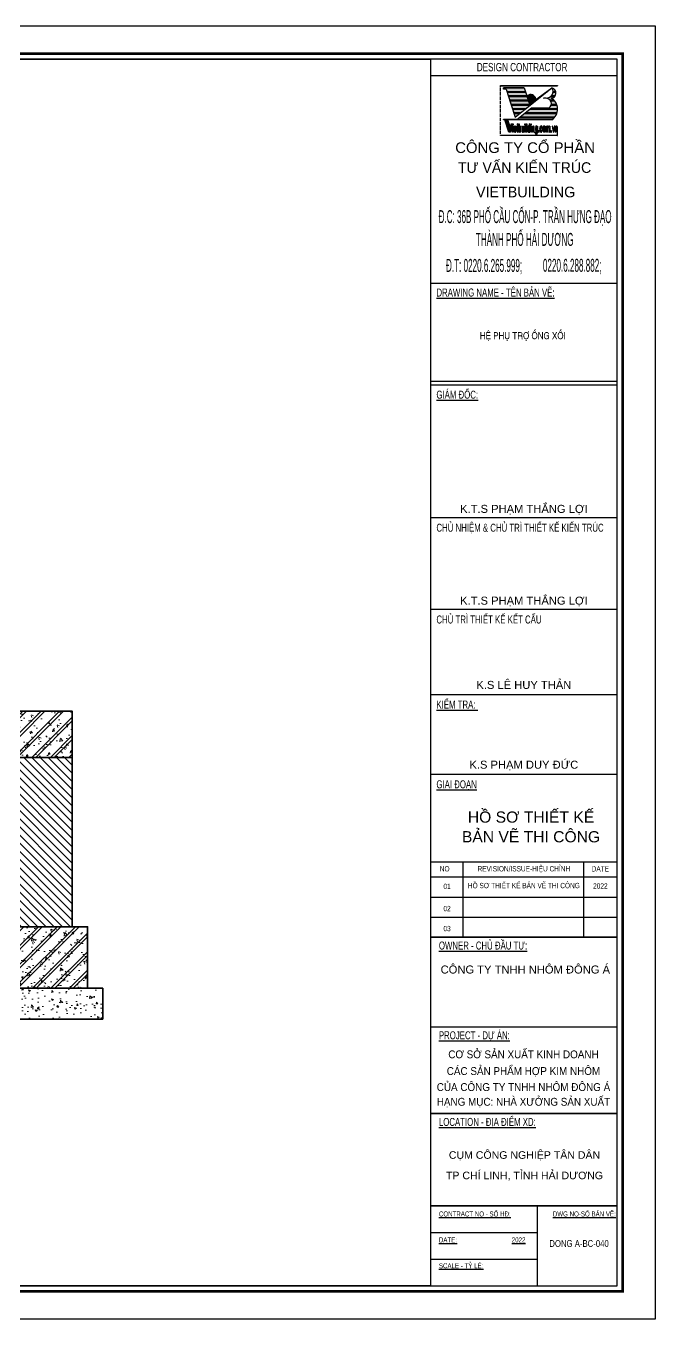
# Model space of a CAD drawing. Header units: inches. Extents: x 1359 to 46357, y -3807 to 191.
# Drawn here: x 27090.9 to 27295.5, y -228.6 to 191.4 of the extents above; entities that cross this region are included whole.
import ezdxf
from ezdxf.enums import TextEntityAlignment as Align

# ---------------------------------------------------------------- set-up
doc = ezdxf.new("R2010")
doc.units = ezdxf.units.IN
doc.header["$MEASUREMENT"] = 0
for name, color, linetype in [('2', 2, 'Continuous'), ('3', 3, 'Continuous'), ('A-TUONG', 253, 'Continuous'), ('DIM', 8, 'Continuous'), ('GHI CHU', 7, 'Continuous'), ('KhungTen', 7, 'Continuous')]:
    doc.layers.add(name, color=color, linetype=linetype)
for name, color, linetype, lineweight in [('A-HATCH', 251, 'Continuous', 9), ('Cat', 1, 'Continuous', 35), ('Z-DIMENSIONS-LINES', 1, 'Continuous', 0)]:
    doc.layers.add(name, color=color, linetype=linetype, lineweight=lineweight)
doc.styles.add('ST4', font='VHARIALN.TTF')
doc.styles.add('TILLE', font='VHARIAL.TTF', dxfattribs={"width": 0.7})

# ---------------------------------------------------------------- blocks, each defined once
blk = doc.blocks.new('A2SBCVN-D')
h = blk.add_hatch(color=16)
h.paths.add_polyline_path([(543.68, 398.73), (543.73, 398.73), (543.73, 399.83), (543.68, 399.83)])
h.paths.add_polyline_path([(543.68, 397.35), (543.73, 397.35), (543.73, 398.45), (543.68, 398.45)])
h.paths.add_polyline_path([(543.68, 395.96), (543.73, 395.96), (543.73, 397.06), (543.68, 397.06)])
h.paths.add_polyline_path([(543.68, 394.58), (543.73, 394.58), (543.73, 395.68), (543.68, 395.68)])
h.paths.add_polyline_path([(543.68, 393.2), (543.73, 393.2), (543.73, 394.3), (543.68, 394.3)])
h.paths.add_polyline_path([(543.68, 391.82), (543.73, 391.82), (543.73, 392.92), (543.68, 392.92)])
h.paths.add_polyline_path([(543.68, 390.43), (543.73, 390.43), (543.73, 391.53), (543.68, 391.53)])
h.paths.add_polyline_path([(543.73, 390.15), (543.68, 390.15), (543.68, 389.05), (543.73, 389.05)])
h.paths.add_polyline_path([(543.68, 387.67), (543.73, 387.67), (543.73, 388.77), (543.68, 388.77)])
h.paths.add_polyline_path([(543.68, 386.28), (543.73, 386.28), (543.73, 387.38), (543.68, 387.38)])
h.paths.add_polyline_path([(543.73, 384.62), (543.68, 384.62), (543.68, 384.4), (543.73, 384.4)])
h.paths.add_polyline_path([(543.68, 384.9), (543.73, 384.9), (543.73, 386), (543.68, 386)])
h.paths.add_polyline_path([(543.73, 400.57), (562.24, 400.57), (562.24, 400.63), (543.68, 400.63), (543.68, 400.11), (543.73, 400.11)])
h = blk.add_hatch(color=16)
h.paths.add_polyline_path([(560.46, 399.83, -0.138544), (560.81, 398.73), (561.67, 398.73, 0.260318)])
h.paths.add_polyline_path([(561.74, 398.45), (560.79, 398.45, -0.1433), (560.34, 397.35), (561.52, 397.35, 0.172481)])
h.paths.add_polyline_path([(561.31, 397.06), (560.07, 397.06, -0.19294), (558.57, 396.56), (557.83, 396.56), (557.75, 396.49), (558.41, 396.49, -0.2212), (559.77, 395.96), (560.95, 395.96, 0.057734), (560.18, 396.53, 0.193391)])
h.paths.add_polyline_path([(561.23, 395.68), (559.99, 395.68, -0.168052), (560.24, 394.58), (561.93, 394.58, 0.079058)])
h.paths.add_polyline_path([(562.04, 394.3), (560.19, 394.3, -0.174147), (559.51, 393.35), (553.81, 393.35), (553.62, 393.2), (562.26, 393.2, 0.067915)])
h.paths.add_polyline_path([(562.27, 392.92), (553.27, 392.92), (551.89, 391.82), (562.12, 391.82, 0.067165)])
h.paths.add_polyline_path([(562.03, 391.53), (551.53, 391.53), (550.15, 390.43), (561.44, 390.43, 0.075638)])
h.paths.add_polyline_path([(561.21, 390.15), (549.8, 390.15), (549.1, 389.59), (549.12, 389.54), (546.02, 389.54), (546.04, 389.47), (560.42, 389.47, 0.062807)])
h = blk.add_hatch(color=16)
h.paths.add_polyline_path([(552.45, 397.35), (554.57, 397.35, 0.327957)])
h.paths.add_polyline_path([(553.23, 394.88), (554.34, 395.68), (552.96, 395.68)])
edge = h.paths.add_edge_path()
edge.add_line((554.74, 395.96), (555.24, 396.33))
edge.add_arc((553.51, 395.91), 1.78, 13.5996, 40.3224)
edge.add_line((554.87, 397.06), (552.51, 397.06))
edge.add_line((552.51, 397.06), (552.87, 395.96))
edge.add_line((552.87, 395.96), (554.74, 395.96))
for points in [[(546.02, 389.54), (544.67, 389.54), (544.67, 389.49), (545.11, 389.49), (546.43, 385.5), (546.96, 385.5), (547.5, 388.18), (547.25, 388.18), (546.96, 386.62)], [(561.38, 387.45), (561.21, 387.45), (560.93, 385.92), (560.66, 387.45), (560.49, 387.45), (560.85, 385.51), (561.01, 385.51)], [(562.12, 384.4), (543.68, 384.4), (543.68, 384.35), (562.12, 384.35)], [(562.28, 384.4), (562.12, 384.4), (562.12, 384.35), (562.28, 384.35)]]:
    blk.add_hatch(color=16).paths.add_polyline_path(points)
h = blk.add_hatch(color=16)
h.paths.add_polyline_path([(547.8, 387.45), (547.63, 387.45), (547.63, 385.51), (547.8, 385.51)])
h.paths.add_polyline_path([(547.8, 388.18), (547.64, 388.18), (547.64, 387.8), (547.8, 387.8)])
h = blk.add_hatch(color=16)
edge = h.paths.add_edge_path()
edge.add_ellipse((548.44, 386.48), major_axis=(0, 1.01), ratio=0.467993, start_angle=-1.6536, end_angle=181.6536)
edge.add_line((548.46, 385.46), (548.46, 385.74))
edge.add_ellipse((548.45, 386.39), major_axis=(0, -0.658), ratio=0.439031, start_angle=270.6157, end_angle=362.366, ccw=False)
edge.add_line((548.16, 386.39), (548.46, 386.39))
edge.add_line((548.46, 386.39), (548.46, 386.67))
edge.add_line((548.46, 386.67), (548.18, 386.67))
edge.add_ellipse((548.45, 386.66), major_axis=(0, 0.553), ratio=0.480235, start_angle=357.4253, end_angle=449.7463, ccw=False)
edge.add_line((548.46, 387.22), (548.46, 387.49))
edge = h.paths.add_edge_path()
edge.add_ellipse((548.44, 386.48), major_axis=(0, 1.01), ratio=0.467993, start_angle=-95.0632, end_angle=-1.6536)
edge.add_line((548.46, 387.49), (548.46, 387.22))
edge.add_ellipse((548.45, 386.66), major_axis=(0, 0.553), ratio=0.480235, start_angle=270.2537, end_angle=357.4253, ccw=False)
edge.add_line((548.71, 386.67), (548.46, 386.67))
edge.add_line((548.46, 386.67), (548.46, 386.39))
edge.add_line((548.46, 386.39), (548.92, 386.39))
edge = h.paths.add_edge_path()
edge.add_ellipse((548.44, 386.48), major_axis=(0, 1.01), ratio=0.467993, start_angle=181.6536, end_angle=248.0188)
edge.add_line((548.88, 386.1), (548.71, 386.14))
edge.add_ellipse((548.45, 386.39), major_axis=(0, -0.658), ratio=0.439031, start_angle=362.366, end_angle=427.0997, ccw=False)
edge.add_line((548.46, 385.74), (548.46, 385.46))
h.paths.add_polyline_path([(549.44, 387.45), (549.28, 387.45), (549.28, 388.18), (549.11, 388.18), (549.11, 387.45), (548.99, 387.45), (548.99, 387.19), (549.11, 387.19), (549.11, 385.51), (549.28, 385.51), (549.28, 387.19), (549.44, 387.19)])
h = blk.add_hatch(color=16)
edge = h.paths.add_edge_path()
edge.add_ellipse((561.92, 386.62), major_axis=(0, 0.592), ratio=0.429631, start_angle=337.643, end_angle=431.1155, ccw=False)
edge.add_arc((561.75, 386.94), 0.355, 22.2204, 39.4112, ccw=False)
edge.add_arc((560.91, 386.76), 1.21, 2.4227, 15.0447, ccw=False)
edge.add_line((562.12, 386.81), (562.12, 384.4))
edge.add_line((562.12, 384.4), (562.28, 384.4))
edge.add_line((562.28, 384.4), (562.28, 387.02))
edge.add_arc((561.86, 387.02), 0.426, 0.0923, 16.4679)
edge.add_arc((561.89, 387.12), 0.374, 2.9069, 68.6705)
edge.add_ellipse((561.94, 386.62), major_axis=(0, 0.867), ratio=0.461501, start_angle=347.9413, end_angle=400.5743)
edge.add_line((561.68, 387.28), (561.68, 387.44))
edge.add_line((561.68, 387.44), (561.51, 387.44))
edge.add_line((561.51, 387.44), (561.51, 385.52))
edge.add_line((561.51, 385.52), (561.68, 385.52))
edge.add_line((561.68, 385.52), (561.68, 386.81))
at = {"layer": 'GHI CHU'}
h = blk.add_hatch(color=256, dxfattribs=at)
h.paths.add_polyline_path([(551.83, 398.45), (545.9, 398.45), (546.26, 397.35), (552.19, 397.35)])
h.paths.add_polyline_path([(552.29, 397.06), (546.35, 397.06), (546.71, 395.96), (552.65, 395.96)])
h.paths.add_polyline_path([(552.74, 395.68), (546.8, 395.68), (547.16, 394.58), (553.1, 394.58)])
h.paths.add_polyline_path([(553.53, 394.3), (547.25, 394.3), (547.61, 393.2), (552.15, 393.2)])
h.paths.add_polyline_path([(551.79, 392.92), (547.7, 392.92), (548.06, 391.82), (550.41, 391.82)])
h.paths.add_polyline_path([(550.06, 391.53), (548.16, 391.53), (548.52, 390.43), (548.68, 390.43)])
h.paths.add_polyline_path([(544.67, 399.83), (544.67, 399.4), (545.59, 399.4), (545.8, 398.73), (551.74, 398.73), (551.38, 399.83)])
h = blk.add_hatch(color=256, dxfattribs=at)
h.paths.add_polyline_path([(555.26, 395.68), (554.71, 395.68), (553.18, 394.58), (553.88, 394.58)])
h.paths.add_polyline_path([(556.99, 397.06), (556.63, 397.06), (555.1, 395.96), (555.61, 395.96)])
h.paths.add_polyline_path([(558.73, 398.45), (558.55, 398.45), (557.02, 397.35), (557.35, 397.35)])
h.paths.add_polyline_path([(560.46, 399.83), (558.94, 398.73), (559.08, 398.73)])
h = blk.add_hatch(color=256, dxfattribs=at)
h.paths.add_polyline_path([(552.26, 386.35), (552.1, 386.35), (552.1, 385.51), (552.26, 385.51)])
h.paths.add_polyline_path([(552.26, 388.18), (552.1, 388.18), (552.1, 386.35), (552.26, 386.35)])
h.paths.add_polyline_path([(551.85, 387.45), (551.67, 387.45), (551.67, 386.35), (551.85, 386.35)])
h.paths.add_polyline_path([(551.85, 386.35), (551.67, 386.35), (551.67, 385.51), (551.85, 385.51)])
h.paths.add_polyline_path([(551.84, 388.18), (551.68, 388.18), (551.68, 387.8), (551.84, 387.8)])
h.paths.add_polyline_path([(551.42, 387.44), (551.25, 387.44), (551.25, 386.35), (551.42, 386.35)])
edge = h.paths.add_edge_path()
edge.add_line((551.42, 386.35), (551.25, 386.35))
edge.add_line((551.25, 386.35), (551.25, 386.15))
edge.add_ellipse((551.01, 386.34), major_axis=(0, -0.592), ratio=0.429631, start_angle=370.8211, end_angle=431.1155, ccw=False)
edge.add_line((551.06, 385.76), (551.06, 385.49))
edge.add_ellipse((550.99, 386.34), major_axis=(0, -0.867), ratio=0.461501, start_angle=369.7106, end_angle=400.5743)
edge.add_line((551.25, 385.68), (551.25, 385.52))
edge.add_line((551.25, 385.52), (551.42, 385.52))
edge.add_line((551.42, 385.52), (551.42, 386.35))
edge = h.paths.add_edge_path()
edge.add_line((550.82, 386.15), (550.82, 386.35))
edge.add_line((550.82, 386.35), (550.65, 386.35))
edge.add_line((550.65, 386.35), (550.65, 385.94))
edge.add_arc((551.08, 385.94), 0.426, 180.0923, 196.4679)
edge.add_arc((551.04, 385.84), 0.374, 182.9069, 248.6705)
edge.add_ellipse((550.99, 386.34), major_axis=(0, -0.867), ratio=0.461501, start_angle=347.9413, end_angle=369.7106)
edge.add_line((551.06, 385.49), (551.06, 385.76))
edge.add_ellipse((551.01, 386.34), major_axis=(0, -0.592), ratio=0.429631, start_angle=337.643, end_angle=370.8211, ccw=False)
edge.add_arc((551.19, 386.02), 0.355, 202.2204, 219.4112, ccw=False)
edge.add_arc((552.03, 386.2), 1.21, 182.4227, 195.0447, ccw=False)
h.paths.add_polyline_path([(550.82, 387.45), (550.65, 387.45), (550.65, 386.35), (550.82, 386.35)])
edge = h.paths.add_edge_path()
edge.add_ellipse((550.03, 386.48), major_axis=(0, 1.01), ratio=0.405538, start_angle=262.784, end_angle=401.5431)
edge.add_line((549.76, 387.23), (549.76, 388.18))
edge.add_line((549.76, 388.18), (549.59, 388.18))
edge.add_line((549.59, 388.18), (549.59, 386.35))
edge.add_line((549.59, 386.35), (549.76, 386.35))
edge.add_ellipse((550.02, 386.47), major_axis=(0, -0.743), ratio=0.34591, start_angle=80.5418, end_angle=279.4582, ccw=False)
edge.add_line((550.27, 386.35), (550.44, 386.35))
edge = h.paths.add_edge_path()
edge.add_ellipse((550.03, 386.48), major_axis=(0, 1.01), ratio=0.405538, start_angle=138.4569, end_angle=262.784)
edge.add_line((550.44, 386.35), (550.27, 386.35))
edge.add_ellipse((550.02, 386.47), major_axis=(0, -0.743), ratio=0.34591, start_angle=-80.5418, end_angle=80.5418, ccw=False)
edge.add_line((549.76, 386.35), (549.59, 386.35))
edge.add_line((549.59, 386.35), (549.59, 385.51))
edge.add_line((549.59, 385.51), (549.76, 385.51))
edge.add_line((549.76, 385.51), (549.76, 385.72))
h = blk.add_hatch(color=256, dxfattribs=at)
edge = h.paths.add_edge_path()
edge.add_line((553.3, 388.18), (553.13, 388.18))
edge.add_line((553.13, 388.18), (553.13, 387.23))
edge.add_ellipse((552.86, 386.48), major_axis=(0, 1.01), ratio=0.405538, start_angle=-41.5431, end_angle=-11.4079)
edge.add_line((552.94, 387.47), (552.94, 387.19))
edge.add_ellipse((552.87, 386.47), major_axis=(0, -0.743), ratio=0.34591, start_angle=14.8745, end_angle=165.1255, ccw=False)
edge.add_line((552.94, 385.75), (552.94, 385.49))
edge.add_ellipse((552.86, 386.48), major_axis=(0, 1.01), ratio=0.405538, start_angle=191.4079, end_angle=221.5431)
edge.add_line((553.13, 385.72), (553.13, 385.51))
edge.add_line((553.13, 385.51), (553.3, 385.51))
edge.add_line((553.3, 385.51), (553.3, 388.18))
edge = h.paths.add_edge_path()
edge.add_ellipse((552.87, 386.47), major_axis=(0, -0.743), ratio=0.34591, start_angle=165.1255, end_angle=374.8745, ccw=False)
edge.add_line((552.94, 387.19), (552.94, 387.47))
edge.add_ellipse((552.86, 386.48), major_axis=(0, 1.01), ratio=0.405538, start_angle=-11.4079, end_angle=191.4079)
edge.add_line((552.94, 385.49), (552.94, 385.75))
h = blk.add_hatch(color=256, dxfattribs=at)
h.paths.add_polyline_path([(554.72, 386.54), (554.55, 386.54), (554.55, 385.51), (554.72, 385.51)])
edge = h.paths.add_edge_path()
edge.add_ellipse((554.38, 386.62), major_axis=(0, 0.867), ratio=0.461501, start_angle=347.9413, end_angle=400.5743)
edge.add_line((554.12, 387.28), (554.12, 387.44))
edge.add_line((554.12, 387.44), (553.95, 387.44))
edge.add_line((553.95, 387.44), (553.95, 386.54))
edge.add_line((553.95, 386.54), (554.12, 386.54))
edge.add_line((554.12, 386.54), (554.12, 386.81))
edge.add_ellipse((554.36, 386.62), major_axis=(0, 0.592), ratio=0.429631, start_angle=337.643, end_angle=431.1155, ccw=False)
edge.add_arc((554.18, 386.94), 0.355, 22.2204, 39.4112, ccw=False)
edge.add_arc((553.34, 386.76), 1.21, 2.4227, 15.0447, ccw=False)
edge.add_line((554.55, 386.81), (554.55, 386.54))
edge.add_line((554.55, 386.54), (554.72, 386.54))
edge.add_line((554.72, 386.54), (554.72, 387.02))
edge.add_arc((554.29, 387.02), 0.426, 0.0923, 16.4679)
edge.add_arc((554.33, 387.12), 0.374, 2.9069, 68.6705)
h.paths.add_polyline_path([(554.12, 386.54), (553.95, 386.54), (553.95, 385.52), (554.12, 385.52)])
h.paths.add_polyline_path([(553.72, 387.45), (553.55, 387.45), (553.55, 385.51), (553.72, 385.51)])
h.paths.add_polyline_path([(553.72, 388.18), (553.56, 388.18), (553.56, 387.8), (553.72, 387.8)])
h = blk.add_hatch(color=256, dxfattribs=at)
edge = h.paths.add_edge_path()
edge.add_line((555.79, 386.54), (555.62, 386.54))
edge.add_ellipse((555.37, 386.5), major_axis=(0, -0.71), ratio=0.36195, start_angle=-93.157, end_angle=93.157, ccw=False)
edge.add_line((555.11, 386.54), (554.93, 386.54))
edge.add_ellipse((555.34, 386.5), major_axis=(0, -0.994), ratio=0.412615, start_angle=267.5335, end_angle=403.8892)
edge.add_line((555.62, 385.78), (555.62, 385.48))
edge.add_ellipse((555.35, 385.48), major_axis=(0, 0.487), ratio=0.558443, start_angle=109.4725, end_angle=270, ccw=False)
edge.add_line((555.1, 385.32), (554.93, 385.37))
edge.add_ellipse((555.35, 385.71), major_axis=(0, -0.994), ratio=0.451737, start_angle=289.9313, end_angle=436.3167)
edge.add_line((555.79, 385.47), (555.79, 386.54))
edge = h.paths.add_edge_path()
edge.add_line((555.79, 387.44), (555.62, 387.44))
edge.add_line((555.62, 387.44), (555.62, 387.21))
edge.add_ellipse((555.34, 386.5), major_axis=(0, -0.994), ratio=0.412615, start_angle=136.1108, end_angle=267.5335)
edge.add_line((554.93, 386.54), (555.11, 386.54))
edge.add_ellipse((555.37, 386.5), major_axis=(0, -0.71), ratio=0.36195, start_angle=93.157, end_angle=266.843, ccw=False)
edge.add_line((555.62, 386.54), (555.79, 386.54))
edge.add_line((555.79, 386.54), (555.79, 387.44))
h = blk.add_hatch(color=256, dxfattribs=at)
edge = h.paths.add_edge_path()
edge.add_ellipse((556.92, 386.5), major_axis=(0, -0.994), ratio=0.466355, start_angle=277.6948, end_angle=431.1336)
edge.add_line((557.36, 386.17), (557.18, 386.22))
edge.add_ellipse((556.92, 386.48), major_axis=(0, -0.732), ratio=0.388198, start_angle=278.9545, end_angle=429.5791, ccw=False)
edge.add_line((556.64, 386.36), (556.46, 386.36))
edge = h.paths.add_edge_path()
edge.add_ellipse((556.92, 386.5), major_axis=(0, -0.994), ratio=0.466355, start_angle=112.4126, end_angle=277.6948)
edge.add_line((556.46, 386.36), (556.64, 386.36))
edge.add_ellipse((556.92, 386.48), major_axis=(0, -0.732), ratio=0.388198, start_angle=117.3313, end_angle=278.9545, ccw=False)
edge.add_line((557.17, 386.81), (557.35, 386.87))
edge = h.paths.add_edge_path()
edge.add_ellipse((557.88, 386.48), major_axis=(0, -0.732), ratio=0.388198, start_angle=81.0455, end_angle=278.9545, ccw=False)
edge.add_line((558.16, 386.36), (558.34, 386.36))
edge.add_ellipse((557.88, 386.5), major_axis=(0, -0.994), ratio=0.466355, start_angle=82.3052, end_angle=277.6948)
edge.add_line((557.42, 386.36), (557.6, 386.36))
edge = h.paths.add_edge_path()
edge.add_ellipse((557.88, 386.48), major_axis=(0, -0.732), ratio=0.388198, start_angle=-81.0455, end_angle=81.0455, ccw=False)
edge.add_line((557.6, 386.36), (557.42, 386.36))
edge.add_ellipse((557.88, 386.5), major_axis=(0, -0.994), ratio=0.466355, start_angle=-82.3052, end_angle=82.3052)
edge.add_line((558.34, 386.36), (558.16, 386.36))
h = blk.add_hatch(color=256, dxfattribs=at)
edge = h.paths.add_edge_path()
edge.add_spline(control_points=[(559.26, 386.81), (559.27, 386.87), (559.28, 386.96), (559.33, 387.08), (559.38, 387.16), (559.44, 387.19), (559.48, 387.19), (559.49, 387.19)], knot_values=[0, 0, 0, 0, 11.081479, 18.244879, 23.976294, 28.152413, 30.786044, 30.786044, 30.786044, 30.786044], degree=3, periodic=0)
edge.add_ellipse((559.42, 386.62), major_axis=(0.095, 0.575), ratio=0.385084, start_angle=293.1749, end_angle=365.3631, ccw=False)
edge.add_line((559.66, 386.81), (559.66, 385.52))
edge.add_line((559.66, 385.52), (559.83, 385.52))
edge.add_line((559.83, 385.52), (559.83, 387))
edge.add_spline(control_points=[(559.83, 387), (559.83, 387.01), (559.82, 387.06), (559.81, 387.15), (559.78, 387.27), (559.74, 387.38), (559.67, 387.46), (559.58, 387.49), (559.5, 387.49), (559.42, 387.47), (559.35, 387.4), (559.3, 387.32), (559.26, 387.23), (559.24, 387.17), (559.23, 387.15)], knot_values=[0, 0, 0, 0, 2.354431, 9.360482, 17.790385, 25.124088, 31.700767, 37.28702, 42.777566, 47.268232, 53.023974, 59.355994, 66.629373, 71.187747, 71.187747, 71.187747, 71.187747], degree=3, periodic=0)
edge.add_spline(control_points=[(559.23, 387.15), (559.22, 387.19), (559.2, 387.27), (559.16, 387.37), (559.11, 387.43), (559.04, 387.48), (558.97, 387.49), (558.89, 387.49), (558.81, 387.45), (558.74, 387.37), (558.7, 387.31), (558.68, 387.28)], knot_values=[0, 0, 0, 0, 8.754315, 14.529021, 20.507142, 24.712325, 29.168518, 34.074723, 40.327725, 46.124469, 53.763056, 53.763056, 53.763056, 53.763056], degree=3, periodic=0)
edge.add_line((558.68, 387.28), (558.68, 387.44))
edge.add_line((558.68, 387.44), (558.51, 387.44))
edge.add_line((558.51, 387.44), (558.51, 385.52))
edge.add_line((558.51, 385.52), (558.68, 385.52))
edge.add_line((558.68, 385.52), (558.68, 386.81))
edge.add_ellipse((558.92, 386.62), major_axis=(0, 0.592), ratio=0.429631, start_angle=337.643, end_angle=431.1155, ccw=False)
edge.add_arc((558.76, 387), 0.31, 13.973, 32.37, ccw=False)
edge.add_arc((557.89, 386.76), 1.21, 2.4227, 15.0447, ccw=False)
edge.add_line((559.1, 386.81), (559.1, 385.51))
edge.add_line((559.1, 385.51), (559.26, 385.51))
edge.add_line((559.26, 385.51), (559.26, 386.81))
for points in [[(556.27, 385.89), (556.08, 385.89), (556.08, 385.51), (556.27, 385.51)], [(560.31, 385.89), (560.12, 385.89), (560.12, 385.51), (560.31, 385.51)]]:
    blk.add_hatch(color=256, dxfattribs=at).paths.add_polyline_path(points)
for p, q in [((543.68, 400.11), (543.73, 400.11)), ((543.68, 399.83), (543.73, 399.83)), ((544.67, 399.83), (551.38, 399.83)), ((544.67, 399.4), (544.67, 399.83)), ((543.68, 398.73), (543.73, 398.73)), ((543.68, 398.45), (543.73, 398.45)), ((543.68, 397.35), (543.73, 397.35)), ((543.68, 397.35), (543.73, 397.35)), ((543.68, 397.06), (543.73, 397.06)), ((543.68, 395.96), (543.73, 395.96)), ((543.68, 395.68), (543.73, 395.68)), ((545.8, 398.73), (551.74, 398.73)), ((545.9, 398.45), (551.83, 398.45)), ((546.26, 397.35), (552.19, 397.35)), ((546.35, 397.06), (552.29, 397.06)), ((546.71, 395.96), (552.65, 395.96)), ((546.8, 395.68), (552.74, 395.68)), ((552.45, 397.35), (554.57, 397.35)), ((552.51, 397.06), (554.87, 397.06)), ((552.87, 395.96), (554.74, 395.96)), ((552.96, 395.68), (554.34, 395.68)), ((554.71, 395.68), (555.26, 395.68)), ((555.1, 395.96), (555.61, 395.96)), ((556.63, 397.06), (556.99, 397.06)), ((557.02, 397.35), (557.35, 397.35)), ((558.55, 398.45), (558.73, 398.45)), ((558.94, 398.73), (559.08, 398.73)), ((559.77, 395.96), (560.95, 395.96)), ((559.99, 395.68), (561.23, 395.68)), ((560.07, 397.06), (561.31, 397.06)), ((560.34, 397.35), (561.52, 397.35)), ((560.79, 398.45), (561.74, 398.45)), ((560.81, 398.73), (561.67, 398.73)), ((543.68, 394.58), (543.73, 394.58)), ((543.68, 394.3), (543.73, 394.3)), ((543.68, 393.2), (543.73, 393.2)), ((543.68, 392.92), (543.73, 392.92)), ((543.68, 391.82), (543.73, 391.82)), ((543.68, 391.53), (543.73, 391.53)), ((547.16, 394.58), (553.88, 394.58)), ((547.25, 394.3), (553.53, 394.3)), ((547.61, 393.2), (552.15, 393.2)), ((547.7, 392.92), (551.79, 392.92)), ((548.06, 391.82), (550.41, 391.82)), ((548.16, 391.53), (550.06, 391.53)), ((549.03, 389.54), (553.81, 393.35)), ((551.53, 391.53), (562.03, 391.53)), ((551.89, 391.82), (562.12, 391.82)), ((560.19, 394.3), (562.04, 394.3)), ((560.24, 394.58), (561.93, 394.58)), ((543.68, 390.43), (543.73, 390.43)), ((543.68, 390.15), (543.73, 390.15)), ((543.68, 389.05), (543.73, 389.05)), ((543.68, 388.77), (543.73, 388.77)), ((543.68, 387.67), (543.73, 387.67)), ((543.68, 387.38), (543.73, 387.38)), ((548.52, 390.43), (548.68, 390.43)), ((549.8, 390.15), (561.21, 390.15)), ((550.15, 390.43), (561.44, 390.43)), ((543.68, 386.28), (543.73, 386.28)), ((543.68, 386), (543.73, 386)), ((543.68, 384.9), (543.73, 384.9)), ((543.68, 384.62), (543.73, 384.62))]:
    blk.add_line(p, q)
at = {"color": 16}
for p, q in [((562.18, 400.57), (562.24, 400.57)), ((558.41, 396.49), (557.75, 396.49)), ((558.57, 396.56), (557.83, 396.56)), ((553.27, 392.92), (562.27, 392.92)), ((553.62, 393.2), (562.26, 393.2)), ((553.81, 393.35), (559.51, 393.35)), ((549.12, 389.54), (544.67, 389.54)), ((545.11, 389.49), (544.67, 389.49)), ((560.42, 389.47), (546.04, 389.47)), ((548.18, 386.67), (548.71, 386.67)), ((560.42, 389.47), (548.61, 389.47)), ((562.28, 384.4), (543.68, 384.4)), ((543.68, 384.4), (543.68, 384.35)), ((562.28, 384.35), (543.68, 384.35)), ((548.16, 386.39), (548.92, 386.39)), ((548.71, 386.14), (548.88, 386.1))]:
    blk.add_line(p, q, dxfattribs=at)
at = {"color": 176}
blk.add_line((557.75, 396.49), (557.83, 396.56), dxfattribs=at)
at = {"color": 16}
for points in [[(543.68, 400.11), (543.68, 400.63), (562.24, 400.63), (562.24, 400.57)], [(543.68, 398.73), (543.68, 399.83)], [(543.73, 400.11), (543.73, 400.57), (562.18, 400.57), (562.18, 400.57)], [(543.73, 398.73), (543.73, 399.83)], [(543.68, 397.35), (543.68, 398.45)], [(543.68, 395.96), (543.68, 397.06)], [(543.68, 394.58), (543.68, 395.68)], [(543.73, 397.35), (543.73, 398.45)], [(543.73, 395.96), (543.73, 397.06)], [(543.73, 394.58), (543.73, 395.68)], [(543.68, 393.2), (543.68, 394.3)], [(543.68, 391.82), (543.68, 392.92)], [(543.68, 390.43), (543.68, 391.53)], [(543.73, 393.2), (543.73, 394.3)], [(543.73, 391.82), (543.73, 392.92)], [(543.73, 390.43), (543.73, 391.53)], [(543.68, 389.05), (543.68, 390.15)], [(543.68, 387.67), (543.68, 388.77)], [(543.68, 386.28), (543.68, 387.38)], [(543.73, 389.05), (543.73, 390.15)], [(543.73, 387.67), (543.73, 388.77)], [(543.73, 386.28), (543.73, 387.38)], [(549.11, 387.19), (548.99, 387.19), (548.99, 387.45), (549.11, 387.45)], [(549.28, 387.45), (549.28, 388.18), (549.11, 388.18), (549.11, 387.45)], [(549.11, 387.19), (549.11, 385.51), (549.28, 385.51), (549.28, 387.19)], [(549.28, 387.45), (549.44, 387.45), (549.44, 387.19), (549.28, 387.19)], [(561.68, 386.81), (561.68, 385.52), (561.51, 385.52), (561.51, 387.44), (561.68, 387.44), (561.68, 387.28)], [(562.12, 386.81), (562.12, 384.35), (562.28, 384.35), (562.28, 387.02)], [(543.68, 384.9), (543.68, 386)], [(543.68, 384.4), (543.68, 384.62)], [(543.73, 384.9), (543.73, 386)], [(543.73, 384.4), (543.73, 384.62)]]:
    blk.add_lwpolyline(points, dxfattribs=at)
for points in [[(547.5, 388.18), (546.96, 385.5), (546.43, 385.5), (545.11, 389.49), (544.67, 389.49), (544.67, 389.54), (546.02, 389.54), (546.96, 386.62), (547.25, 388.18)], [(547.63, 387.45), (547.8, 387.45), (547.8, 385.51), (547.63, 385.51)], [(547.64, 388.18), (547.8, 388.18), (547.8, 387.8), (547.64, 387.8)], [(560.66, 387.45), (560.49, 387.45), (560.85, 385.51), (561.01, 385.51), (561.38, 387.45), (561.21, 387.45), (560.93, 385.92)]]:
    blk.add_lwpolyline(points, close=True, dxfattribs=at)
for centre, radius, start, end in [((558.69, 398.67), 2.12, 266.9031, 33.0794), ((560.08, 398.2), 1.67, 273.4221, 76.7941), ((558.53, 394.77), 1.73, 304.7582, 93.8259), ((558.12, 392.93), 4.15, 303.65, 60.2456), ((561.89, 387.12), 0.374, 2.9069, 69.841), ((561.75, 386.94), 0.355, 22.2204, 39.4112), ((560.91, 386.76), 1.21, 0.9179, 15.0447), ((561.86, 387.02), 0.426, 359.9077, 16.4679)]:
    blk.add_arc(centre, radius, start, end, dxfattribs=at)
blk.add_arc((553.51, 395.91), 1.78, 13.5996, 127.5014)
for centre, major_axis, ratio, start_param, end_param in [((548.44, 386.48), (0, 1.01), 0.467993, 1.954441, 7.942352), ((548.45, 386.66), (0, 0.553), 0.480235, -1.566368, 1.566368), ((561.92, 386.62), (0, 0.592), 0.429631, -0.390204, 1.2412), ((561.94, 386.62), (0, 0.867), 0.461501, -0.708155, 0.210463), ((548.45, 386.39), (0, 0.658), 0.439031, 1.581542, 4.312704)]:
    blk.add_ellipse(centre, major_axis=major_axis, ratio=ratio, start_param=start_param, end_param=end_param, dxfattribs=at)
at = {"layer": '2', "color": 157, "linetype": 'Continuous'}
blk.add_lwpolyline([(0, 420), (594, 420), (594, 0), (0, 0)], close=True, dxfattribs=at)
at = {"layer": '2', "color": 167, "linetype": 'Continuous', "const_width": 0.871}
blk.add_lwpolyline([(10.59, 9.07), (583.41, 9.07), (583.41, 410.93), (10.59, 410.93)], close=True, dxfattribs=at)
at = {"layer": '2', "color": 147, "linetype": 'Continuous'}
blk.add_lwpolyline([(12.33, 10.81), (581.67, 10.81), (581.67, 409.19), (12.33, 409.19)], close=True, dxfattribs=at)
at = {"layer": 'DIM'}
for p, q in [((551.38, 399.83), (544.67, 399.83)), ((545.59, 399.4), (544.67, 399.4)), ((545.59, 399.4), (544.67, 399.4)), ((545.59, 399.4), (548.55, 390.33)), ((548.55, 390.33), (560.46, 399.83)), ((551.38, 399.83), (553.11, 394.53)), ((553.11, 394.53), (560.46, 399.83)), ((546.02, 398.08), (548.55, 390.33))]:
    blk.add_line(p, q, dxfattribs=at)
at = {"layer": 'GHI CHU'}
for p, q in [((557.17, 386.81), (557.35, 386.87)), ((555.13, 385.31), (554.92, 385.37)), ((557.18, 386.22), (557.36, 386.17))]:
    blk.add_line(p, q, dxfattribs=at)
for points in [[(549.76, 385.72), (549.76, 385.51), (549.59, 385.51), (549.59, 388.18), (549.76, 388.18), (549.76, 387.23)], [(550.82, 386.15), (550.82, 387.45), (550.65, 387.45), (550.65, 385.94)], [(551.25, 386.15), (551.25, 387.44), (551.42, 387.44), (551.42, 385.52), (551.25, 385.52), (551.25, 385.68)], [(553.13, 387.23), (553.13, 388.18), (553.3, 388.18), (553.3, 385.51), (553.13, 385.51), (553.13, 385.72)], [(553.13, 385.72), (553.13, 385.51), (553.3, 385.51), (553.3, 388.18), (553.13, 388.18), (553.13, 387.23)], [(554.12, 386.81), (554.12, 385.52), (553.95, 385.52), (553.95, 387.44), (554.12, 387.44), (554.12, 387.28)], [(554.55, 386.81), (554.55, 385.51), (554.72, 385.51), (554.72, 387.02)], [(555.62, 387.21), (555.62, 387.44), (555.79, 387.44), (555.79, 385.47)], [(558.68, 386.81), (558.68, 385.52), (558.51, 385.52), (558.51, 387.44), (558.68, 387.44), (558.68, 387.28)], [(559.1, 386.81), (559.1, 385.51), (559.26, 385.51), (559.26, 386.81)], [(559.66, 386.81), (559.66, 385.52), (559.83, 385.52), (559.83, 387)], [(555.62, 385.47), (555.62, 385.78)]]:
    blk.add_lwpolyline(points, dxfattribs=at)
for points in [[(551.67, 387.45), (551.85, 387.45), (551.85, 385.51), (551.67, 385.51)], [(551.68, 388.18), (551.84, 388.18), (551.84, 387.8), (551.68, 387.8)], [(552.1, 388.18), (552.26, 388.18), (552.26, 385.51), (552.1, 385.51)], [(553.55, 387.45), (553.72, 387.45), (553.72, 385.51), (553.55, 385.51)], [(553.56, 388.18), (553.72, 388.18), (553.72, 387.8), (553.56, 387.8)], [(556.08, 385.51), (556.27, 385.51), (556.27, 385.89), (556.08, 385.89)], [(560.12, 385.51), (560.31, 385.51), (560.31, 385.89), (560.12, 385.89)]]:
    blk.add_lwpolyline(points, close=True, dxfattribs=at)
for centre, radius, start, end in [((554.33, 387.12), 0.374, 2.9069, 69.841), ((554.18, 386.94), 0.355, 22.2204, 39.4112), ((553.34, 386.76), 1.21, 0.9179, 15.0447), ((554.29, 387.02), 0.426, 359.9077, 16.4679), ((558.76, 387), 0.31, 13.973, 32.37), ((557.89, 386.76), 1.21, 0.9179, 15.0447), ((551.08, 385.94), 0.426, 179.9077, 196.4679), ((551.04, 385.84), 0.374, 182.9069, 249.841), ((552.03, 386.2), 1.21, 180.9179, 195.0447), ((551.19, 386.02), 0.355, 202.2204, 219.4112)]:
    blk.add_arc(centre, radius, start, end, dxfattribs=at)
for centre, major_axis, ratio, start_param, end_param in [((550.03, 386.48), (0, 1.01), 0.405538, -0.725065, 3.866657), ((550.02, 386.47), (0, -0.743), 0.34591, -1.570796, 4.712389), ((552.86, 386.48), (0, 1.01), 0.405538, -0.725065, 3.866657), ((552.87, 386.47), (0, -0.743), 0.34591, -1.570796, 4.712389), ((554.36, 386.62), (0, 0.592), 0.429631, -0.390204, 1.2412), ((554.38, 386.62), (0, 0.867), 0.461501, -0.708155, 0.210463), ((555.34, 386.5), (0, 0.994), 0.412615, 2.375581, 7.049197), ((555.37, 386.5), (0, -0.71), 0.36195, -1.570796, 4.712389), ((556.92, 386.5), (0, 0.994), 0.466355, -1.179623, 4.383108), ((556.92, 386.48), (0, 0.732), 0.388198, -1.093776, 4.355976), ((557.88, 386.5), (0, -0.994), 0.466355, -1.570796, 4.712389), ((557.88, 386.48), (0, -0.732), 0.388198, -1.570796, 4.712389), ((558.92, 386.62), (0, 0.592), 0.429631, -0.390204, 1.2412), ((559.42, 386.62), (0.095, 0.575), 0.385084, -0.093604, 1.166317), ((550.99, 386.34), (0, 0.867), 0.461501, 2.433438, 3.352056), ((551.01, 386.34), (0, 0.592), 0.429631, 2.751389, 4.382793), ((555.35, 385.71), (0, 0.994), 0.451737, 1.809615, 4.364522), ((555.35, 385.48), (0, 0.487), 0.558443, 1.570796, 4.372529)]:
    blk.add_ellipse(centre, major_axis=major_axis, ratio=ratio, start_param=start_param, end_param=end_param, dxfattribs=at)
for points in [[(558.68, 387.28), (558.74, 387.38), (558.81, 387.44), (558.9, 387.49), (558.97, 387.49), (559.04, 387.47), (559.1, 387.44), (559.16, 387.36), (559.19, 387.28), (559.23, 387.15)], [(559.23, 387.15), (559.25, 387.22), (559.3, 387.32), (559.36, 387.4), (559.42, 387.46), (559.49, 387.49), (559.58, 387.49), (559.66, 387.45), (559.73, 387.38), (559.78, 387.27), (559.81, 387.14), (559.82, 387.03), (559.83, 387)], [(559.49, 387.19), (559.45, 387.19), (559.39, 387.16), (559.34, 387.09), (559.29, 386.98), (559.26, 386.81)]]:
    blk.add_spline(points, degree=3, dxfattribs=at)
at = {"layer": 'KhungTen'}
for p, q in [((581.67, 409.19), (521.02, 409.19)), ((521.02, 409.19), (521.02, 139.14)), ((581.67, 139.14), (581.67, 409.19)), ((581.67, 403.82), (521.02, 403.82)), ((521.02, 336.46), (581.67, 336.46)), ((581.67, 304.48), (521.02, 304.48)), ((581.67, 303.27), (521.02, 303.27)), ((581.67, 260.21), (521.02, 260.21)), ((581.67, 230.41), (521.02, 230.41)), ((581.67, 202.78), (521.02, 202.78)), ((581.67, 176.88), (521.02, 176.88)), ((521.02, 148.54), (581.67, 148.54)), ((531.56, 137.09), (531.56, 148.54)), ((570.84, 124.1), (570.84, 148.54)), ((521.02, 143.59), (581.67, 143.59)), ((521.02, 143.59), (581.67, 143.59)), ((521.02, 139.14), (521.02, 66.81)), ((581.67, 66.81), (581.67, 139.14)), ((521.02, 137.09), (581.67, 137.09)), ((531.56, 130.59), (531.56, 137.09)), ((521.02, 130.59), (581.67, 130.59)), ((531.56, 124.1), (531.56, 130.59)), ((521.02, 124.1), (581.67, 124.1)), ((581.67, 124.1), (521.02, 124.1)), ((521.02, 94.94), (581.67, 94.94)), ((521.02, 66.81), (521.02, 36.8)), ((521.02, 66.81), (581.67, 66.81)), ((581.67, 66.81), (521.02, 66.81)), ((581.67, 36.8), (581.67, 66.81)), ((521.02, 36.8), (521.02, 10.81)), ((521.02, 36.8), (581.67, 36.8)), ((581.67, 36.8), (521.02, 36.8)), ((555.68, 36.8), (555.68, 10.81)), ((581.67, 10.81), (581.67, 36.8)), ((521.02, 28.14), (555.68, 28.14)), ((521.02, 19.47), (555.68, 19.47)), ((521.02, 10.81), (581.67, 10.81))]:
    blk.add_line(p, q, dxfattribs=at)
at = {"layer": '3', "ltscale": 0.5, "style": 'ST4'}
for tag, p in [('TENBANVE', (551.34, 319.39)), ('STT', (569.26, 24.56))]:
    blk.add_attdef(tag, text='', height=3, dxfattribs=at).set_placement(p, align=Align.MIDDLE_CENTER)
at = {"layer": 'KhungTen', "style": 'TILLE'}
for s, height, width, p in [('design contractor', 2.6966, 0.7, (550.76, 405.26)), ('thµnh phè h¶i d\xad¬ng', 4.2108, 0.447721, (551.6, 348.54))]:
    blk.add_text(s, height=height, dxfattribs=dict(at, width=width)).set_placement(p, align=Align.CENTER)
for s, height, width, p, p2 in [('c«ng ty cæ phÇn', 3.4657, 0.999149, (529.02, 378.72), (574.44, 378.72)), ('t\xad vÊn kiÕn tróc', 3.4657, 0.958998, (529.89, 372.24), (573.22, 372.24)), ('®.c: 36b phè cÇu cèn-p. trÇn h\xadng ®¹o', 4.2108, 0.447721, (523.64, 355.95), (579.83, 355.95))]:
    blk.add_text(s, height=height, dxfattribs=dict(at, width=width)).set_placement(p, p2, align=Align.FIT)
for s, height, width, p in [('vietbuilding', 3.4657, 0.958998, (535.78, 364.31)), ('®.t: 0220.6.265.999;', 4.2108, 0.447721, (526.03, 340.09)), (' 0220.6.288.882;', 4.2108, 0.447721, (556.79, 340.13)), ('%%Udrawing name - tªn b¶n vÏ:', 2.5992, 0.7, (522.9, 332.1)), ('%%Ugi¸m ®èc:', 2.5992, 0.7, (522.9, 298.93)), ('chñ nhiÖm & chñ tr× thiÕt kÕ kiÕn tróc', 2.5992, 0.7, (522.9, 255.72)), ('chñ tr× thiÕt kÕ KÕT CÊU', 2.5992, 0.7, (522.9, 225.92)), ('%%UKIÓM TRA: ', 2.5992, 0.7, (522.9, 198.29)), ('%%UGIAI §O¹N', 2.5992, 0.7, (522.9, 172.39)), ('%%uowner - chñ ®Çu t\xad:', 2.5992, 0.7, (523.71, 120.03)), ('%%uproject - dù ¸n:', 2.5992, 0.7, (523.71, 90.88)), ('%%ulocation - ®Þa ®iÓm xd:', 2.5992, 0.7, (523.71, 62.74)), ('%%ucontract no - sè h®:', 1.6386, 0.7, (523.71, 33.34)), ('%%udwg no-sè b¶n vÏ:', 1.6386, 0.7, (560.75, 33.34)), ('%%udate:', 1.639, 0.7, (523.71, 24.92)), ('%%U2022', 1.639, 0.7, (547.4, 24.92)), ('%%uscale - tû lÖ:', 1.6386, 0.7, (523.71, 16.51))]:
    blk.add_text(s, height=height, dxfattribs=dict(at, width=width)).set_placement(p)
for s, height, p in [('k.t.s ph¹m th¾ng lîi', 2.5992, (551.32, 263.14)), ('k.t.s ph¹m th¾ng lîi', 2.5992, (551.32, 233.34)), ('k.s L£ HUY TH¶N', 2.5992, (551.32, 205.97)), ('k.s PH¹M DUY §øC', 2.5992, (551.32, 180.06)), ('Hå S¥ THIÕT KÕ', 3.6389, (553.65, 163.05)), ('B¶N VÏ THI C¤NG', 3.6389, (553.65, 156.66)), ('C¤NG TY TNHH NH¤M §¤NG ¸', 2.5992, (551.8, 113.54)), ('CôM C¤NG NGHIÖP T¢N D¢N', 2.4563, (551.53, 53.3)), ('TP CHÝ LINH, TØNH H¶I D¦¥NG', 2.4563, (551.53, 46.66))]:
    blk.add_text(s, height=height, dxfattribs=at).set_placement(p, align=Align.MIDDLE_CENTER)
for s, height, width, p in [('no', 1.733, 0.7, (525.59, 146.26)), ('revision/issue-hiÖu chØnh', 1.7328, 0.7, (551.32, 146.26)), ('date', 1.733, 0.7, (576.19, 146.23)), ('01', 1.733, 0.7, (526.37, 140.55)), ('Hå S¥ THIÕT KÕ B¶N VÏ THI C¤NG', 1.7328, 0.7, (551.32, 140.81)), ('2022', 1.733, 0.7, (576.19, 140.67)), ('02', 1.733, 0.7, (526.37, 133.34)), ('03', 1.733, 0.7, (526.37, 126.84)), ('C¥ Së S¶N XUÊT KINH DOANH', 2.5553, 0.9, (551.2, 85.99)), ('C¸C S¶N PHÈM HîP KIM NH¤M', 2.5553, 0.9, (551.2, 80.57)), ('CñA C¤NG TY TNHH NH¤M §¤NG ¸', 2.5553, 0.9, (551.2, 75.36)), ('H¹NG MôC: NHµ X¦ëNG S¶N XUÊT', 2.5553, 0.9, (551.2, 70.58))]:
    blk.add_text(s, height=height, dxfattribs=dict(at, width=width)).set_placement(p, align=Align.MIDDLE_CENTER)
blk = doc.blocks.new('A$C4AE13D6C')
at = {"layer": 'A-HATCH', "linetype": 'ByBlock'}
h = blk.add_hatch(dxfattribs=at)
h.set_pattern_fill('1BETONG2-BOP', color=256, scale=3.333333, style=0, pattern_type=2)
h.set_pattern_definition([(50, (-1081080.09, -231003.236), (23.90867275, -2.09173783), [2.5, -27.5]), (355, (-1081080.09, -231003.236), (-4.62504445, 25.0730711), [2, -22]), (100.4514, (-1081078.098, -231003.41), (19.28364606, 22.98131807), [2.124673, -23.37140373]), (46.1842, (-1081080.09, -230996.57), (35.5747016, -5.5173005), [3.75, -41.25]), (96.6356, (-1081077.126, -230997.03), (31.1554235, 32.4705957), [3.1870096, -35.0571]), (351.1842, (-1081080.09, -230996.57), (31.1553982, 32.47062), [3, -33]), (21, (-1081076.757, -230998.236), (19.89690174, -13.4206297), [2.5, -27.5]), (226, (-1081076.757, -230998.236), (22.39607075, -12.1846603), [2, -22]), (71.4514, (-1081075.099, -230999.354), (28.00742095, 10.75101656), [2.124673, -23.37140373]), (67.5, (-1081080.09, -231003.236), (-5.19720611, 9.81248206), [0, -21.73333333, 0, -22.33333333, 0, -22.08333333]), (4.5, (-1081080.09, -231003.236), (9.4450308, 12.67010628), [0, -12.73333333, 0, -21.23333333, 0, -8.41666667]), (327.5, (-1081087.5235, -231003.236), (17.794081206, -0.75182906), [0, -8.33333333, 0, -26, 0, -34.5]), (317.5, (-1081090.857, -231003.236), (19.43953898, 3.33683274), [0, -10.83333333, 0, -17.26666667, 0, -24.5]), (315, (-1081080.09, -231003.236), (10.01734607, 10.01734607), []), (315, (-1081080.09, -230999.152), (10.01734607, 10.01734607), [])])
h.paths.add_polyline_path([(33.3, 283.3), (33.3, 333.3), (366.7, 333.3), (366.7, 283.3)])
h = blk.add_hatch(dxfattribs=at)
h.set_pattern_fill('ANSI31', color=256, scale=50, style=0)
h.set_pattern_definition([(45, (-74774.464, 13259.838), (-4.4194174, 4.4194174), [])])
h.paths.add_polyline_path([(33.3, 100), (106.7, 100), (106.7, 283.3), (33.3, 283.3)])
h = blk.add_hatch(dxfattribs=at)
h.set_pattern_fill('ANSI31', color=256, scale=37, style=0)
h.set_pattern_definition([(45, (-1081080.09, -230953.236), (-3.270368863, 3.270368863), [])])
h.paths.add_polyline_path([(366.7, 100), (293.3, 100), (293.3, 283.3), (366.7, 283.3)])
h = blk.add_hatch(dxfattribs=at)
h.set_pattern_fill('1BETONG2-BOP', color=256, scale=3.333333, style=0, pattern_type=2)
h.set_pattern_definition([(50, (-1081080.09, -230953.236), (23.90867275, -2.09173783), [2.5, -27.5]), (355, (-1081080.09, -230953.236), (-4.62504445, 25.0730711), [2, -22]), (100.4514, (-1081078.098, -230953.41), (19.28364606, 22.98131807), [2.124673, -23.37140373]), (46.1842, (-1081080.09, -230946.57), (35.5747016, -5.5173005), [3.75, -41.25]), (96.6356, (-1081077.126, -230947.03), (31.1554235, 32.4705957), [3.1870096, -35.0571]), (351.1842, (-1081080.09, -230946.57), (31.1553982, 32.47062), [3, -33]), (21, (-1081076.757, -230948.236), (19.89690174, -13.4206297), [2.5, -27.5]), (226, (-1081076.757, -230948.236), (22.39607075, -12.1846603), [2, -22]), (71.4514, (-1081075.099, -230949.354), (28.00742095, 10.75101656), [2.124673, -23.37140373]), (67.5, (-1081080.09, -230953.236), (-5.19720611, 9.81248206), [0, -21.73333333, 0, -22.33333333, 0, -22.08333333]), (4.5, (-1081080.09, -230953.236), (9.4450308, 12.67010628), [0, -12.73333333, 0, -21.23333333, 0, -8.41666667]), (327.5, (-1081087.5235, -230953.236), (17.794081206, -0.75182906), [0, -8.33333333, 0, -26, 0, -34.5]), (317.5, (-1081090.857, -230953.236), (19.43953898, 3.33683274), [0, -10.83333333, 0, -17.26666667, 0, -24.5]), (315, (-1081080.09, -230953.236), (10.01734607, 10.01734607), []), (315, (-1081080.09, -230949.152), (10.01734607, 10.01734607), [])])
h.paths.add_polyline_path([(16.7, 33.3), (16.7, 100), (383.3, 100), (383.3, 33.3)])
h = blk.add_hatch(dxfattribs=at)
h.set_pattern_fill('AR-CONC', color=256, scale=2.96, style=0)
h.set_pattern_definition([(50, (-43227.203, -9190.13), (21.2309014, -1.857463), [2.22, -24.42]), (355, (-43227.203, -9190.13), (-4.10704, 22.264887), [1.776, -19.536]), (100.4514, (-43225.433, -9190.284), (17.123878, 20.40741), [1.88671, -20.753807]), (46.1842, (-43227.203, -9184.21), (31.590335, -4.899363), [3.33, -36.63]), (96.6356, (-43224.57, -9184.617), (27.666016, 28.83389), [2.830065, -31.130705]), (351.1842, (-43227.203, -9184.21), (27.665994, 28.83391), [2.664, -29.304]), (21, (-43224.243, -9185.69), (17.668449, -11.917519), [2.22, -24.42]), (326, (-43224.243, -9185.69), (7.202134, 21.464441), [1.776, -19.536]), (71.4514, (-43222.77, -9186.682), (24.87059, 9.546903), [1.88671, -20.753807]), (37.5, (-43227.203, -9190.129), (0.3599317, 9.8536581), [0, -19.2992, 0, -19.832, 0, -19.61]), (7.5, (-43227.203, -9190.129), (7.7868583, 11.6745867), [0, -11.3072, 0, -18.8552, 0, -7.474]), (327.5, (-43233.8035, -9190.129), (15.8011441, -0.6676242), [0, -7.4, 0, -23.088, 0, -30.636]), (317.5, (-43236.764, -9190.129), (17.2623106, 2.9631075), [0, -9.62, 0, -15.3328, 0, -21.756])])
h.paths.add_polyline_path([(400, 0), (400, 33.3), (0, 33.3), (0, 0)])
at = {"color": 8}
for points in [[(33.3, 333.3), (366.7, 333.3), (366.7, 283.3), (33.3, 283.3)], [(33.3, 283.3), (106.7, 283.3), (106.7, 100), (33.3, 100)], [(293.3, 283.3), (366.7, 283.3), (366.7, 100), (293.3, 100)], [(16.7, 100), (383.3, 100), (383.3, 33.3), (16.7, 33.3)], [(0, 33.3), (400, 33.3), (400, 0), (0, 0)]]:
    blk.add_lwpolyline(points, close=True, dxfattribs=at)
at = {"layer": 'A-TUONG', "color": 0, "linetype": 'ByBlock'}
for points in [[(33.3, 100), (106.7, 100), (106.7, 283.3), (33.3, 283.3)], [(366.7, 100), (293.3, 100), (293.3, 283.3), (366.7, 283.3)], [(0, 33.3), (0, 0), (400, 0), (400, 33.3)]]:
    blk.add_lwpolyline(points, close=True, dxfattribs=at)
at = {"layer": 'Cat', "linetype": 'ByBlock'}
for points in [[(33.3, 283.3), (33.3, 333.3), (366.7, 333.3), (366.7, 283.3)], [(16.7, 33.3), (16.7, 100), (383.3, 100), (383.3, 33.3)]]:
    blk.add_lwpolyline(points, close=True, dxfattribs=at)
at = {"layer": 'Z-DIMENSIONS-LINES', "color": 6, "linetype": 'ByBlock'}
for p, q in [((106.7, 283.3), (106.7, 100)), ((293.3, 100), (293.3, 283.3)), ((106.7, 100), (293.3, 100))]:
    blk.add_line(p, q, dxfattribs=at)

msp = doc.modelspace()

# ---------------------------------------------------------------- linework, layer by layer
at = {"color": 8}
msp.add_lwpolyline([(26713.8231, 180.5424), (27222.5121, 180.5424), (27222.5121, -217.8374), (26713.8231, -217.8374)], close=True, dxfattribs=at)

# ---------------------------------------------------------------- block references
at = {"color": 8, "xscale": -0.3000000000029104, "yscale": 0.2999999999883585, "zscale": 0.3}
msp.add_blockref('A$C4AE13D6C', (27116.0038, -131.2043, 0.0009), dxfattribs=at)
at = {"layer": '2'}
ref = msp.add_blockref('A2SBCVN-D', (26701.492, -228.6475), dxfattribs=at)
ref.add_attrib('STT', 'DONG A-BC-040', dxfattribs={"layer": '3', "ltscale": 0.5, "height": 2.2, "style": 'ST4'}).set_placement((27270.7541, -204.0838), align=Align.MIDDLE_CENTER)
ref.add_attrib('TENBANVE', 'hÖ phô trî èng xèi ', dxfattribs={"layer": '3', "ltscale": 0.5, "height": 2.281536, "style": 'ST4'}).set_placement((27252.8365, 90.7412), align=Align.MIDDLE_CENTER)

doc.saveas('drawing.dxf')
